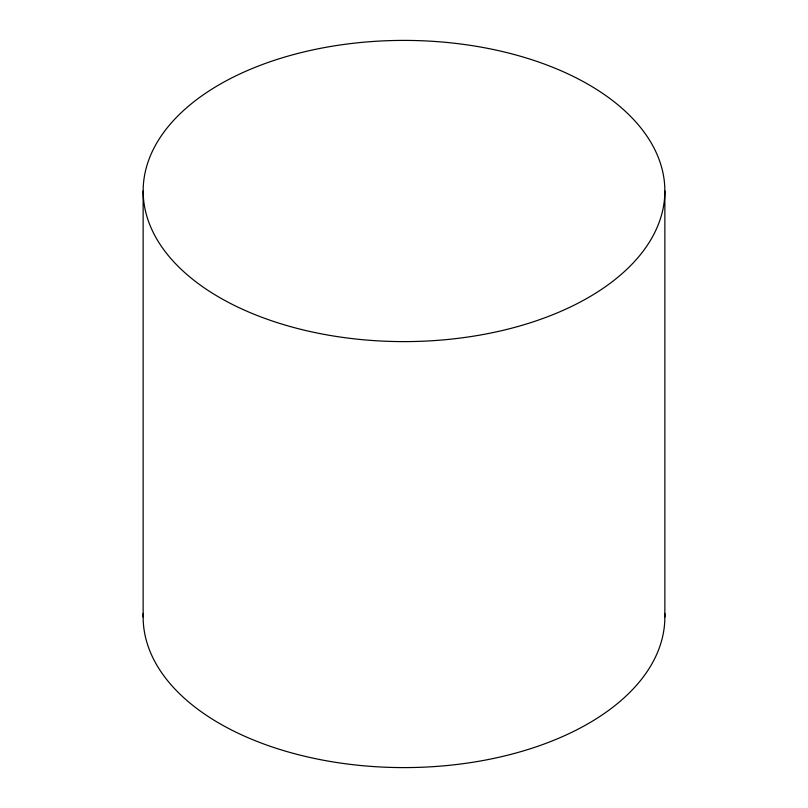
<?xml version="1.0" encoding="UTF-8"?>
<svg xmlns="http://www.w3.org/2000/svg" width="808" height="808" viewBox="0 0 808 808"><rect width="100%" height="100%" fill="white"/><g stroke="black" fill="none" stroke-linecap="round" stroke-linejoin="round"><path stroke-width="1.21" d="M664.863 191.011A260.863 150.611 0 0 1 273.569 321.433A260.863 150.611 0 0 1 273.569 60.58A260.863 150.611 0 0 1 664.863 191.011L664.863 616.989M143.137 191.011L143.137 616.989M664.782 613.403A260.863 150.611 0 0 1 404 767.6A260.863 150.611 0 0 1 143.218 613.403"/></g></svg>
